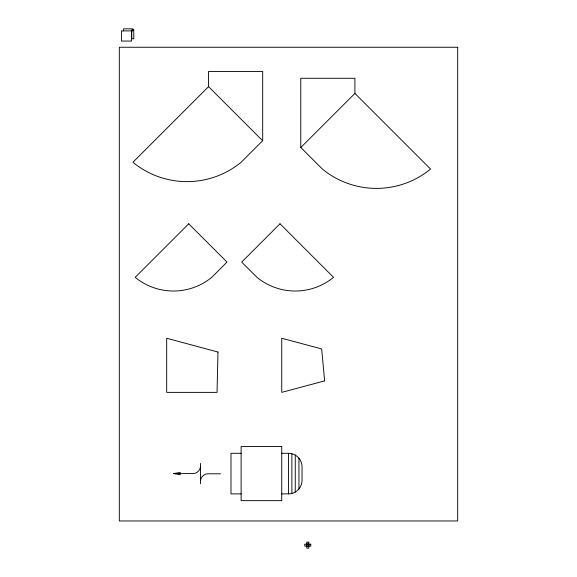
<?xml version="1.0" encoding="UTF-8"?>
<svg xmlns="http://www.w3.org/2000/svg" width="577" height="577" viewBox="0 0 577 577"><rect width="100%" height="100%" fill="white"/><g stroke="black" fill="none" stroke-linecap="round" stroke-linejoin="round"><path stroke-width="0.87" d="M208.557 86.644L262.694 140.781L262.694 71.512L208.557 71.512L208.557 86.644L132.905 162.296A85.324 85.324 0 0 0 241.078 162.296L262.665 140.716M354.905 93.409L300.768 147.546L300.768 78.277L354.905 78.277L354.905 93.409L430.565 169.061A85.324 85.324 0 0 1 322.384 169.061L300.805 147.481M173.453 473.587L180.226 472.462L180.226 474.72L173.453 473.587L193.757 473.587A7.854 7.854 0 0 0 200.407 467.204M241.128 453.291L230.98 453.291L230.98 493.89L241.128 493.89M281.735 453.291L288.5 453.291A13.538 13.538 0 0 1 302.038 466.822L302.038 480.36A13.538 13.538 0 0 1 288.5 493.89L281.735 493.89M220.501 473.804L207.179 473.804A7.854 7.854 0 0 0 200.529 480.187M306.769 544.089L308.76 544.089M306.769 546.246L308.76 546.246M308.796 544.212L308.796 546.123M298.951 458.217L298.951 488.957M295.265 455.073L295.265 492.08M291.883 453.717L291.883 493.465M288.5 453.291L288.5 493.89M200.529 463.439L200.529 483.742M131.592 30.906L131.592 41.054L121.437 41.054L121.437 30.906L132.768 30.877L132.768 28.85L123.565 28.85L123.565 30.877M217.983 352.049L217.039 392.382L166.688 392.382L166.688 338.245L217.983 352.049M188.722 223.797L135.177 277.342A60.39 60.39 0 0 0 211.737 277.342L227.013 262.066L188.722 223.797M280.004 223.797L241.684 262.109L256.989 277.342A60.39 60.39 0 0 0 333.549 277.342L280.004 223.797M324.635 380.878L281.735 392.382L281.735 338.245L321.663 348.941L324.635 380.878M133.777 29.867L131.751 29.867L131.751 38.753L133.777 38.753L133.777 29.867M457.684 47.256L119.316 47.256L119.316 520.959L457.684 520.959L457.684 47.256M281.735 446.519L241.128 446.519L241.128 500.656L281.735 500.656L281.735 446.519M308.76 542.185L306.769 542.185L306.769 548.15L308.76 548.15L308.76 542.185M310.794 544.212L304.735 544.212L304.735 546.123L310.794 546.123L310.794 544.212"/></g></svg>
